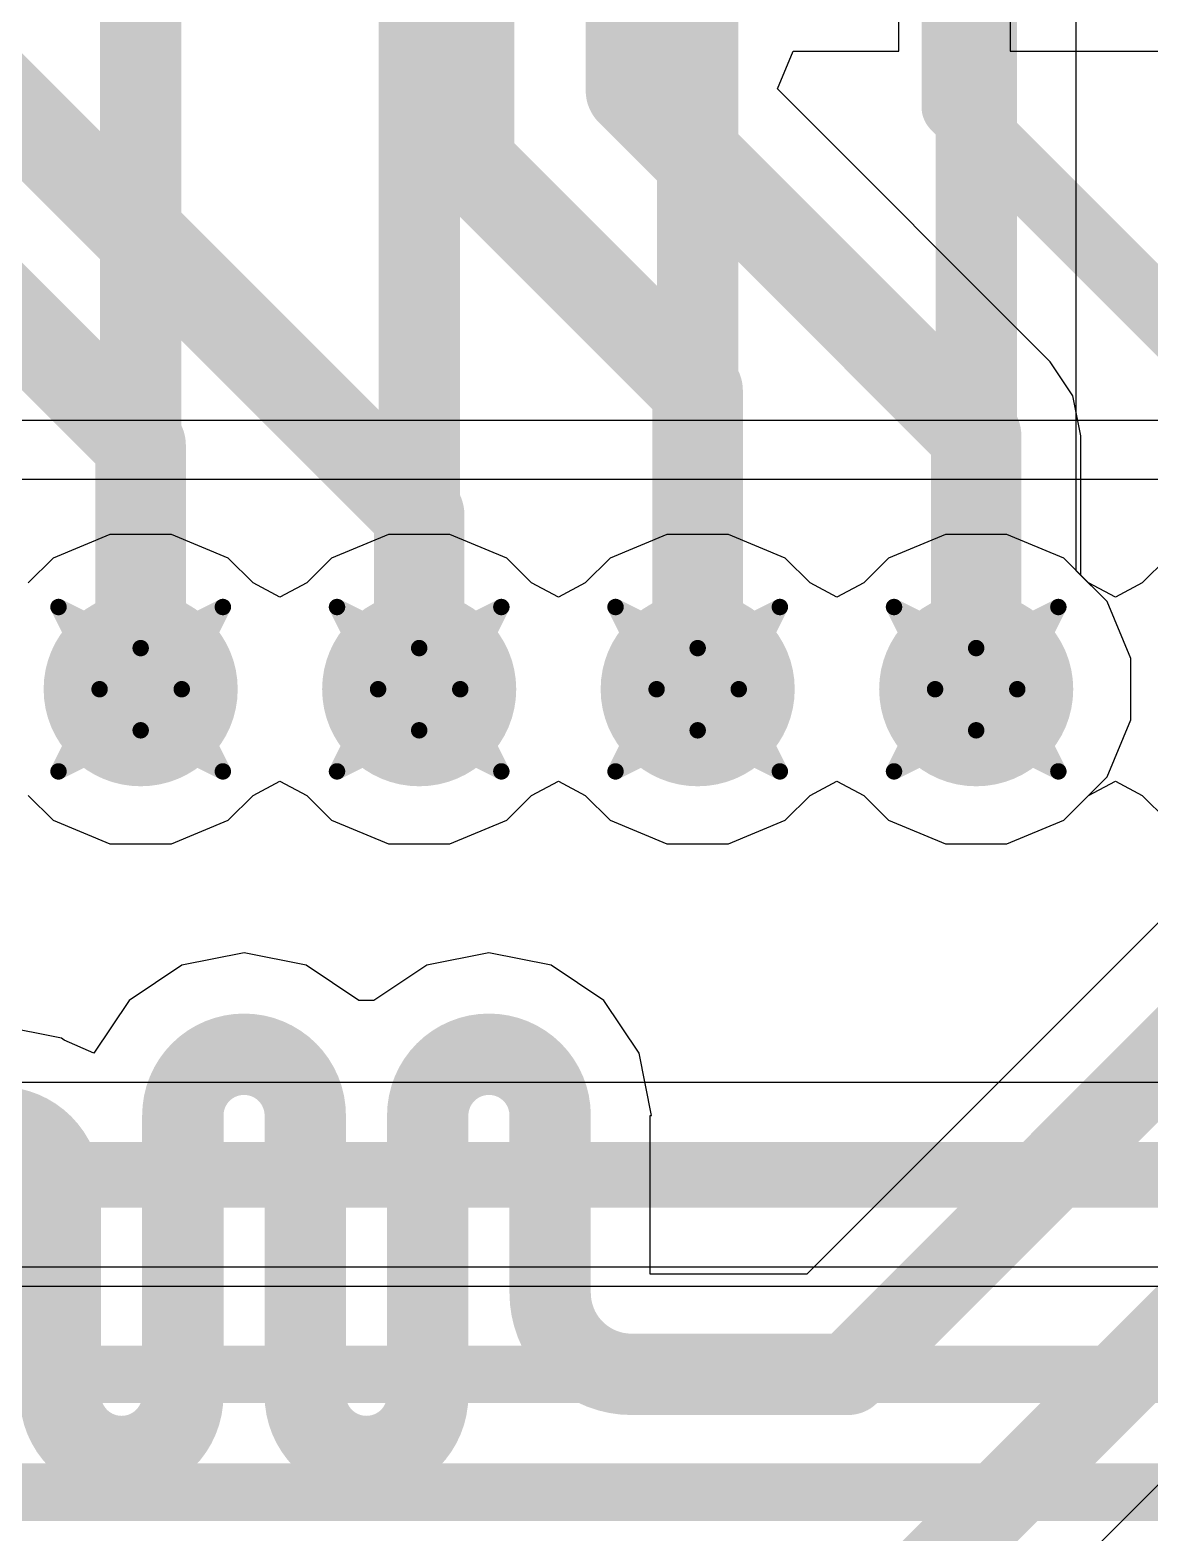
# Model space of a CAD drawing. Header units: inches. Extents: x -3 to 289, y -11 to 89.
# Drawn here: x 99.68 to 103.142, y 23.722 to 28.366 of the extents above; entities that cross this region are included whole.
import ezdxf

# ---------------------------------------------------------------- set-up
doc = ezdxf.new("R2010")
doc.units = ezdxf.units.IN
for name, color, linetype in [('Bottom Layer', 5, 'Continuous'), ('Drill Drawing', 1, 'Continuous'), ('Layer 1', 16, 'Continuous'), ('Layer 2', 76, 'Continuous'), ('Top Layer', 1, 'Continuous'), ('Via Holes', 16, 'Continuous')]:
    doc.layers.add(name, color=color, linetype=linetype)

msp = doc.modelspace()

# ---------------------------------------------------------------- hatches: boundary and pattern name
at = {"layer": 'Bottom Layer'}
h = msp.add_hatch(color=5, dxfattribs=at)
edge = h.paths.add_edge_path()
edge.add_arc((100.02229424, 26.32884244), 0.2999994, 0, 360)
h = msp.add_hatch(color=5, dxfattribs=at)
edge = h.paths.add_edge_path()
edge.add_arc((100.88315866, 26.32884244), 0.2999994, 0, 360)
h = msp.add_hatch(color=5, dxfattribs=at)
edge = h.paths.add_edge_path()
edge.add_arc((101.74402308, 26.32884244), 0.2999994, 0, 360)
h = msp.add_hatch(color=5, dxfattribs=at)
edge = h.paths.add_edge_path()
edge.add_arc((102.6048875, 26.32884244), 0.2999994, 0, 360)
at = {"layer": 'Layer 1'}
h = msp.add_hatch(color=16, dxfattribs=at)
edge = h.paths.add_edge_path()
edge.add_arc((100.02229424, 26.32884244), 0.2999994, 0, 360)
h = msp.add_hatch(color=16, dxfattribs=at)
edge = h.paths.add_edge_path()
edge.add_arc((100.88315866, 26.32884244), 0.2999994, 0, 360)
h = msp.add_hatch(color=16, dxfattribs=at)
edge = h.paths.add_edge_path()
edge.add_arc((101.74402308, 26.32884244), 0.2999994, 0, 360)
h = msp.add_hatch(color=16, dxfattribs=at)
edge = h.paths.add_edge_path()
edge.add_arc((102.6048875, 26.32884244), 0.2999994, 0, 360)
at = {"layer": 'Layer 2'}
h = msp.add_hatch(color=76, dxfattribs=at)
edge = h.paths.add_edge_path()
edge.add_arc((100.02229424, 26.32884244), 0.2999994, 0, 360)
h = msp.add_hatch(color=76, dxfattribs=at)
edge = h.paths.add_edge_path()
edge.add_arc((100.88315866, 26.32884244), 0.2999994, 0, 360)
h = msp.add_hatch(color=76, dxfattribs=at)
edge = h.paths.add_edge_path()
edge.add_arc((101.74402308, 26.32884244), 0.2999994, 0, 360)
h = msp.add_hatch(color=76, dxfattribs=at)
edge = h.paths.add_edge_path()
edge.add_arc((102.6048875, 26.32884244), 0.2999994, 0, 360)
at = {"layer": 'Top Layer'}
h = msp.add_hatch(color=1, dxfattribs=at)
edge = h.paths.add_edge_path()
edge.add_arc((100.02229424, 26.32884244), 0.2999994, 0, 360)
h = msp.add_hatch(color=1, dxfattribs=at)
edge = h.paths.add_edge_path()
edge.add_arc((100.88315866, 26.32884244), 0.2999994, 0, 360)
h = msp.add_hatch(color=1, dxfattribs=at)
edge = h.paths.add_edge_path()
edge.add_arc((101.74402308, 26.32884244), 0.2999994, 0, 360)
h = msp.add_hatch(color=1, dxfattribs=at)
edge = h.paths.add_edge_path()
edge.add_arc((102.6048875, 26.32884244), 0.2999994, 0, 360)
at = {"layer": 'Via Holes'}
h = msp.add_hatch(color=7, dxfattribs=at)
edge = h.paths.add_edge_path()
edge.add_arc((100.02229424, 26.32884244), 0.1499997, 0, 360)
h = msp.add_hatch(color=7, dxfattribs=at)
edge = h.paths.add_edge_path()
edge.add_arc((100.88315866, 26.32884244), 0.1499997, 0, 360)
h = msp.add_hatch(color=7, dxfattribs=at)
edge = h.paths.add_edge_path()
edge.add_arc((101.74402308, 26.32884244), 0.1499997, 0, 360)
h = msp.add_hatch(color=7, dxfattribs=at)
edge = h.paths.add_edge_path()
edge.add_arc((102.6048875, 26.32884244), 0.1499997, 0, 360)

# ---------------------------------------------------------------- linework, layer by layer
at = {"layer": 'Bottom Layer'}
for p, q in [((99.92725506, 26.80664184), (99.751642, 26.73390131999999)), ((100.11733342, 26.80664184), (99.92725506, 26.80664184)), ((100.29294648, 26.73390131999999), (100.11733342, 26.80664184)), ((100.78811948, 26.80664184), (100.61250642, 26.73390131999999)), ((100.97819784, 26.80664184), (100.78811948, 26.80664184)), ((101.1538109, 26.73390131999999), (100.97819784, 26.80664184)), ((101.6489839, 26.80664184), (101.47337084, 26.73390131999999)), ((101.83906226, 26.80664184), (101.6489839, 26.80664184)), ((102.01467532, 26.73390131999999), (101.83906226, 26.80664184)), ((102.50984832, 26.80664184), (102.33423526, 26.73390131999999)), ((102.69992668, 26.80664184), (102.50984832, 26.80664184)), ((102.87553974, 26.73390131999999), (102.69992668, 26.80664184)), ((99.751642, 26.73390131999999), (99.67482985999999, 26.65708918)), ((100.36975862, 26.65708918), (100.29294648, 26.73390131999999)), ((100.61250642, 26.73390131999999), (100.53569428, 26.65708918)), ((101.23062304, 26.65708918), (101.1538109, 26.73390131999999)), ((101.47337084, 26.73390131999999), (101.3965587, 26.65708918)), ((102.09148746, 26.65708918), (102.01467532, 26.73390131999999)), ((102.33423526, 26.73390131999999), (102.25742312, 26.65708918)), ((102.95235188, 26.65708918), (102.87553974, 26.73390131999999)), ((103.19509968, 26.73390131999999), (103.11828754, 26.65708918)), ((100.45272518, 26.61298462), (100.36975862, 26.65708918)), ((100.53569428, 26.65708918), (100.45272518, 26.61298462)), ((101.3135896, 26.61298462), (101.23062304, 26.65708918)), ((101.3965587, 26.65708918), (101.3135896, 26.61298462)), ((102.17445402, 26.61298462), (102.09148746, 26.65708918)), ((102.25742312, 26.65708918), (102.17445402, 26.61298462)), ((103.03531844, 26.61298462), (102.95235188, 26.65708918)), ((103.11828754, 26.65708918), (103.03531844, 26.61298462)), ((100.36975862, 26.0005957), (100.45272772, 26.04470026)), ((100.45272772, 26.04470026), (100.53569428, 26.0005957)), ((101.23062304, 26.0005957), (101.31359214, 26.04470026)), ((101.31359214, 26.04470026), (101.3965587, 26.0005957)), ((102.09148746, 26.0005957), (102.17445656, 26.04470026)), ((102.17445656, 26.04470026), (102.25742312, 26.0005957)), ((102.95235188, 26.0005957), (103.03532098, 26.04470026)), ((103.03532098, 26.04470026), (103.11828754, 26.0005957)), ((99.67482985999999, 26.0005957), (99.751642, 25.92378356)), ((100.29294648, 25.92378356), (100.36975862, 26.0005957)), ((100.53569428, 26.0005957), (100.61250642, 25.92378356)), ((101.1538109, 25.92378356), (101.23062304, 26.0005957)), ((101.3965587, 26.0005957), (101.47337084, 25.92378356)), ((102.01467532, 25.92378356), (102.09148746, 26.0005957)), ((102.25742312, 26.0005957), (102.33423526, 25.92378356)), ((102.87553974, 25.92378356), (102.95235188, 26.0005957)), ((103.11828754, 26.0005957), (103.19509968, 25.92378356)), ((99.751642, 25.92378356), (99.92725506, 25.85104304)), ((100.11733342, 25.85104304), (100.29294648, 25.92378356)), ((100.61250642, 25.92378356), (100.78811948, 25.85104304)), ((100.97819784, 25.85104304), (101.1538109, 25.92378356)), ((101.47337084, 25.92378356), (101.6489839, 25.85104304)), ((101.83906226, 25.85104304), (102.01467532, 25.92378356)), ((102.33423526, 25.92378356), (102.50984832, 25.85104304)), ((102.69992668, 25.85104304), (102.87553974, 25.92378356)), ((99.92725506, 25.85104304), (100.11733342, 25.85104304)), ((100.78811948, 25.85104304), (100.97819784, 25.85104304)), ((101.6489839, 25.85104304), (101.83906226, 25.85104304)), ((102.50984832, 25.85104304), (102.69992668, 25.85104304)), ((105.751376, 25.11324924), (97.10367167999999, 25.11324924)), ((97.92986255999999, 24.54350184), (105.86936408, 24.54350184))]:
    msp.add_line(p, q, dxfattribs=at)
at = {"layer": 'Bottom Layer', "const_width": 0.2032}
msp.add_lwpolyline([(96.98567343999999, 24.82837554), (105.86937678, 24.82837554)], dxfattribs=at)
at = {"layer": 'Drill Drawing', "const_width": 0.0508}
for points in [[(99.76829424, 26.58284244), (100.02229424, 26.45584244)], [(99.76829424, 26.58284244), (99.89529424, 26.32884244)], [(100.02229424, 26.45584244), (100.27629424, 26.58284244)], [(100.14929424, 26.32884244), (100.27629424, 26.58284244)], [(100.62915866, 26.58284244), (100.88315866, 26.45584244)], [(100.62915866, 26.58284244), (100.75615866, 26.32884244)], [(100.88315866, 26.45584244), (101.13715866, 26.58284244)], [(101.01015866, 26.32884244), (101.13715866, 26.58284244)], [(101.49002308, 26.58284244), (101.74402308, 26.45584244)], [(101.49002308, 26.58284244), (101.61702308, 26.32884244)], [(101.74402308, 26.45584244), (101.99802308, 26.58284244)], [(101.87102308, 26.32884244), (101.99802308, 26.58284244)], [(102.3508875, 26.58284244), (102.6048875, 26.45584244)], [(102.3508875, 26.58284244), (102.4778875, 26.32884244)], [(102.6048875, 26.45584244), (102.8588875, 26.58284244)], [(102.7318875, 26.32884244), (102.8588875, 26.58284244)], [(99.76829424, 26.07484244), (99.89529424, 26.32884244)], [(100.14929424, 26.32884244), (100.27629424, 26.07484244)], [(100.62915866, 26.07484244), (100.75615866, 26.32884244)], [(101.01015866, 26.32884244), (101.13715866, 26.07484244)], [(101.49002308, 26.07484244), (101.61702308, 26.32884244)], [(101.87102308, 26.32884244), (101.99802308, 26.07484244)], [(102.3508875, 26.07484244), (102.4778875, 26.32884244)], [(102.7318875, 26.32884244), (102.8588875, 26.07484244)], [(99.76829424, 26.07484244), (100.02229424, 26.20184244)], [(100.02229424, 26.20184244), (100.27629424, 26.07484244)], [(100.62915866, 26.07484244), (100.88315866, 26.20184244)], [(100.88315866, 26.20184244), (101.13715866, 26.07484244)], [(101.49002308, 26.07484244), (101.74402308, 26.20184244)], [(101.74402308, 26.20184244), (101.99802308, 26.07484244)], [(102.3508875, 26.07484244), (102.6048875, 26.20184244)], [(102.6048875, 26.20184244), (102.8588875, 26.07484244)]]:
    msp.add_lwpolyline(points, dxfattribs=at)
at = {"layer": 'Drill Drawing', "const_width": 0.0254}
for points in [[(99.75559424, 26.58284244, 1), (99.78099424, 26.58284244, 1)], [(99.75559424, 26.58284244, 1), (99.78099424, 26.58284244, 1)], [(100.26359424, 26.58284244, 1), (100.28899424, 26.58284244, 1)], [(100.26359424, 26.58284244, 1), (100.28899424, 26.58284244, 1)], [(100.61645866, 26.58284244, 1), (100.64185866, 26.58284244, 1)], [(100.61645866, 26.58284244, 1), (100.64185866, 26.58284244, 1)], [(101.12445866, 26.58284244, 1), (101.14985866, 26.58284244, 1)], [(101.12445866, 26.58284244, 1), (101.14985866, 26.58284244, 1)], [(101.47732308, 26.58284244, 1), (101.50272308, 26.58284244, 1)], [(101.47732308, 26.58284244, 1), (101.50272308, 26.58284244, 1)], [(101.98532308, 26.58284244, 1), (102.01072308, 26.58284244, 1)], [(101.98532308, 26.58284244, 1), (102.01072308, 26.58284244, 1)], [(102.3381875, 26.58284244, 1), (102.3635875, 26.58284244, 1)], [(102.3381875, 26.58284244, 1), (102.3635875, 26.58284244, 1)], [(102.8461875, 26.58284244, 1), (102.8715875, 26.58284244, 1)], [(102.8461875, 26.58284244, 1), (102.8715875, 26.58284244, 1)], [(100.00959424, 26.45584244, 1), (100.03499424, 26.45584244, 1)], [(100.00959424, 26.45584244, 1), (100.03499424, 26.45584244, 1)], [(100.87045866, 26.45584244, 1), (100.89585866, 26.45584244, 1)], [(100.87045866, 26.45584244, 1), (100.89585866, 26.45584244, 1)], [(101.73132308, 26.45584244, 1), (101.75672308, 26.45584244, 1)], [(101.73132308, 26.45584244, 1), (101.75672308, 26.45584244, 1)], [(102.5921875, 26.45584244, 1), (102.6175875, 26.45584244, 1)], [(102.5921875, 26.45584244, 1), (102.6175875, 26.45584244, 1)], [(99.88259423999999, 26.32884244, 1), (99.90799424, 26.32884244, 1)], [(99.88259423999999, 26.32884244, 1), (99.90799424, 26.32884244, 1)], [(100.13659424, 26.32884244, 1), (100.16199424, 26.32884244, 1)], [(100.13659424, 26.32884244, 1), (100.16199424, 26.32884244, 1)], [(100.74345866, 26.32884244, 1), (100.76885866, 26.32884244, 1)], [(100.74345866, 26.32884244, 1), (100.76885866, 26.32884244, 1)], [(100.99745866, 26.32884244, 1), (101.02285866, 26.32884244, 1)], [(100.99745866, 26.32884244, 1), (101.02285866, 26.32884244, 1)], [(101.60432308, 26.32884244, 1), (101.62972308, 26.32884244, 1)], [(101.60432308, 26.32884244, 1), (101.62972308, 26.32884244, 1)], [(101.85832308, 26.32884244, 1), (101.88372308, 26.32884244, 1)], [(101.85832308, 26.32884244, 1), (101.88372308, 26.32884244, 1)], [(102.4651875, 26.32884244, 1), (102.4905875, 26.32884244, 1)], [(102.4651875, 26.32884244, 1), (102.4905875, 26.32884244, 1)], [(102.7191875, 26.32884244, 1), (102.7445875, 26.32884244, 1)], [(102.7191875, 26.32884244, 1), (102.7445875, 26.32884244, 1)], [(100.00959424, 26.20184244, 1), (100.03499424, 26.20184244, 1)], [(100.00959424, 26.20184244, 1), (100.03499424, 26.20184244, 1)], [(100.87045866, 26.20184244, 1), (100.89585866, 26.20184244, 1)], [(100.87045866, 26.20184244, 1), (100.89585866, 26.20184244, 1)], [(101.73132308, 26.20184244, 1), (101.75672308, 26.20184244, 1)], [(101.73132308, 26.20184244, 1), (101.75672308, 26.20184244, 1)], [(102.5921875, 26.20184244, 1), (102.6175875, 26.20184244, 1)], [(102.5921875, 26.20184244, 1), (102.6175875, 26.20184244, 1)], [(99.75559424, 26.07484244, 1), (99.78099424, 26.07484244, 1)], [(99.75559424, 26.07484244, 1), (99.78099424, 26.07484244, 1)], [(100.26359424, 26.07484244, 1), (100.28899424, 26.07484244, 1)], [(100.26359424, 26.07484244, 1), (100.28899424, 26.07484244, 1)], [(100.61645866, 26.07484244, 1), (100.64185866, 26.07484244, 1)], [(100.61645866, 26.07484244, 1), (100.64185866, 26.07484244, 1)], [(101.12445866, 26.07484244, 1), (101.14985866, 26.07484244, 1)], [(101.12445866, 26.07484244, 1), (101.14985866, 26.07484244, 1)], [(101.47732308, 26.07484244, 1), (101.50272308, 26.07484244, 1)], [(101.47732308, 26.07484244, 1), (101.50272308, 26.07484244, 1)], [(101.98532308, 26.07484244, 1), (102.01072308, 26.07484244, 1)], [(101.98532308, 26.07484244, 1), (102.01072308, 26.07484244, 1)], [(102.3381875, 26.07484244, 1), (102.3635875, 26.07484244, 1)], [(102.3381875, 26.07484244, 1), (102.3635875, 26.07484244, 1)], [(102.8461875, 26.07484244, 1), (102.8715875, 26.07484244, 1)], [(102.8461875, 26.07484244, 1), (102.8715875, 26.07484244, 1)]]:
    msp.add_lwpolyline(points, format="xyb", close=True, dxfattribs=at)
at = {"layer": 'Layer 1'}
for p, q in [((102.91436364, 26.69507742), (102.91436364, 28.71825092)), ((103.00994638, 26.59949468), (102.91436364, 26.69507742)), ((103.0826869, 26.42388162), (103.00994638, 26.59949468)), ((103.0826869, 26.23380326), (103.0826869, 26.42388162)), ((103.84881694, 26.2887079), (102.0812157, 24.5211092)), ((103.00994638, 26.0581902), (103.0826869, 26.23380326)), ((102.87553974, 25.92378356), (103.00994638, 26.0581902)), ((100.36975862, 26.0005957), (100.45272772, 26.04470026)), ((100.45272772, 26.04470026), (100.53569428, 26.0005957)), ((101.23062304, 26.0005957), (101.31359214, 26.04470026)), ((101.31359214, 26.04470026), (101.3965587, 26.0005957)), ((102.09148746, 26.0005957), (102.17445656, 26.04470026)), ((102.17445656, 26.04470026), (102.25742312, 26.0005957)), ((99.67482985999999, 26.0005957), (99.751642, 25.92378356)), ((100.29294648, 25.92378356), (100.36975862, 26.0005957)), ((100.53569428, 26.0005957), (100.61250642, 25.92378356)), ((101.1538109, 25.92378356), (101.23062304, 26.0005957)), ((101.3965587, 26.0005957), (101.47337084, 25.92378356)), ((102.01467532, 25.92378356), (102.09148746, 26.0005957)), ((102.25742312, 26.0005957), (102.33423526, 25.92378356)), ((99.751642, 25.92378356), (99.92725506, 25.85104304)), ((100.11733342, 25.85104304), (100.29294648, 25.92378356)), ((100.61250642, 25.92378356), (100.78811948, 25.85104304)), ((100.97819784, 25.85104304), (101.1538109, 25.92378356)), ((101.47337084, 25.92378356), (101.6489839, 25.85104304)), ((101.83906226, 25.85104304), (102.01467532, 25.92378356)), ((102.33423526, 25.92378356), (102.50984832, 25.85104304)), ((102.69992668, 25.85104304), (102.87553974, 25.92378356)), ((99.92725506, 25.85104304), (100.11733342, 25.85104304)), ((100.78811948, 25.85104304), (100.97819784, 25.85104304)), ((101.6489839, 25.85104304), (101.83906226, 25.85104304)), ((102.50984832, 25.85104304), (102.69992668, 25.85104304)), ((100.34181354, 25.5139825), (100.14954824, 25.47573772)), ((100.53407884, 25.47573772), (100.34181354, 25.5139825)), ((101.09873354, 25.5139825), (100.90646824, 25.47573772)), ((101.29099884, 25.47573772), (101.09873354, 25.5139825)), ((100.14954824, 25.47573772), (99.9865539, 25.3668276)), ((100.69707064, 25.3668276), (100.53407884, 25.47573772)), ((100.90646824, 25.47573772), (100.74347644, 25.3668276)), ((101.45399318, 25.3668276), (101.29099884, 25.47573772)), ((99.9865539, 25.3668276), (99.87764378, 25.2038358)), ((100.74347644, 25.3668276), (100.69707064, 25.3668276)), ((101.5629033, 25.20383326), (101.45399318, 25.3668276)), ((99.77715884, 25.25004856), (99.58489354, 25.28829334)), ((99.78619615999999, 25.24400844), (99.77715884, 25.25004856)), ((99.87764378, 25.2038358), (99.78619615999999, 25.24400844)), ((101.60114808, 25.01156796), (101.5629033, 25.20383326)), ((101.59743968, 24.5211092), (101.59743968, 25.01156796)), ((101.59743968, 25.01156796), (101.60114808, 25.01156796)), ((102.0812157, 24.5211092), (101.59743968, 24.5211092)), ((102.56928686, 23.27298114), (103.47479686, 24.17849114))]:
    msp.add_line(p, q, dxfattribs=at)
at = {"layer": 'Layer 1', "const_width": 0.25146}
for points in [[(102.6048875, 26.32884244), (102.6048875, 28.71826362)], [(101.74402308, 26.32884244), (101.74402308, 28.64059296)], [(100.02229424, 26.32884244), (100.02229424, 28.55765688)], [(100.88315866, 26.32884244), (100.88315866, 28.560395)], [(102.20940696, 24.21163306), (104.32661634, 26.32884244)], [(100.15258354, 24.14686306), (100.15258354, 25.01156796)], [(100.53104354, 24.14686306), (100.53104354, 25.01156796)], [(100.90950354, 24.14686306), (100.90950354, 25.01156796)], [(101.28796354, 24.46309306), (101.28796354, 25.01156796)], [(99.77412353999999, 24.14686306), (99.77412353999999, 24.7858788)], [(102.70605316, 23.84741484), (103.36048924, 24.50185092)], [(101.53942354, 24.21163306), (102.04362624, 24.21163306)], [(102.04362624, 24.21163306), (102.20940696, 24.21163306)], [(102.35045316, 23.49181484), (102.70605316, 23.84741484)]]:
    msp.add_lwpolyline(points, dxfattribs=at)
at = {"layer": 'Layer 1', "const_width": 0.12573}
for points in [[(99.95942923999999, 26.32884244, 1), (100.08515924, 26.32884244, 1)], [(100.82029366, 26.32884244, 1), (100.94602366, 26.32884244, 1)], [(101.68115808, 26.32884244, 1), (101.80688808, 26.32884244, 1)], [(102.5420225, 26.32884244, 1), (102.6677525, 26.32884244, 1)], [(100.08971854, 25.01156796, 1), (100.21544854, 25.01156796, 1)], [(100.08971854, 25.01156796, 1), (100.21544854, 25.01156796, 1)], [(100.46817854, 25.01156796, 1), (100.59390854, 25.01156796, 1)], [(100.46817854, 25.01156796, 1), (100.59390854, 25.01156796, 1)], [(100.84663854, 25.01156796, 1), (100.97236854, 25.01156796, 1)], [(100.84663854, 25.01156796, 1), (100.97236854, 25.01156796, 1)], [(101.22509854, 25.01156796, 1), (101.35082854, 25.01156796, 1)], [(101.22509854, 25.01156796, 1), (101.35082854, 25.01156796, 1)], [(99.71125853999999, 24.7858788, 1), (99.83698854, 24.7858788, 1)], [(99.71125853999999, 24.7858788, 1), (99.83698854, 24.7858788, 1)], [(101.22509854, 24.46309306, 1), (101.35082854, 24.46309306, 1)], [(101.22509854, 24.46309306, 1), (101.35082854, 24.46309306, 1)], [(101.47655854, 24.21163306, 1), (101.60228854, 24.21163306, 1)], [(101.47655854, 24.21163306, 1), (101.60228854, 24.21163306, 1)], [(101.98076124, 24.21163306, 1), (102.10649124, 24.21163306, 1)], [(101.98076124, 24.21163306, 1), (102.10649124, 24.21163306, 1)], [(102.14654196, 24.21163306, 1), (102.27227196, 24.21163306, 1)], [(102.14654196, 24.21163306, 1), (102.27227196, 24.21163306, 1)], [(99.71125853999999, 24.14686306, 1), (99.83698854, 24.14686306, 1)], [(99.71125853999999, 24.14686306, 1), (99.83698854, 24.14686306, 1)], [(100.08971854, 24.14686306, 1), (100.21544854, 24.14686306, 1)], [(100.08971854, 24.14686306, 1), (100.21544854, 24.14686306, 1)], [(100.46817854, 24.14686306, 1), (100.59390854, 24.14686306, 1)], [(100.46817854, 24.14686306, 1), (100.59390854, 24.14686306, 1)], [(100.84663854, 24.14686306, 1), (100.97236854, 24.14686306, 1)], [(100.84663854, 24.14686306, 1), (100.97236854, 24.14686306, 1)], [(102.64318816, 23.84741484, 1), (102.76891816, 23.84741484, 1)], [(102.64318816, 23.84741484, 1), (102.76891816, 23.84741484, 1)]]:
    msp.add_lwpolyline(points, format="xyb", close=True, dxfattribs=at)
at = {"layer": 'Layer 1', "const_width": 0.25146}
for points in [[(100.15258354, 25.01156796, -0.9999999999999999), (100.53104354, 25.01156796)], [(100.90950354, 25.01156796, -0.9999999999999999), (101.28796354, 25.01156796)], [(99.39566353999999, 24.7858788, -0.9999999999999999), (99.77412353999999, 24.7858788)], [(101.53942354, 24.21163306, -0.4142135623730951), (101.28796354, 24.46309306)], [(100.15258354, 24.14686306, -0.9999999999999999), (99.77412353999999, 24.14686306)], [(100.90950354, 24.14686306, -0.9999999999999999), (100.53104354, 24.14686306)]]:
    msp.add_lwpolyline(points, format="xyb", dxfattribs=at)
at = {"layer": 'Layer 2'}
for p, q in [((114.6048, 27.159585), (94.68749921999999, 27.159585)), ((94.68749921999999, 26.97830266), (109.3921358, 26.97830266)), ((99.92725506, 26.80664184), (99.751642, 26.73390131999999)), ((100.11733342, 26.80664184), (99.92725506, 26.80664184)), ((100.29294648, 26.73390131999999), (100.11733342, 26.80664184)), ((100.78811948, 26.80664184), (100.61250642, 26.73390131999999)), ((100.97819784, 26.80664184), (100.78811948, 26.80664184)), ((101.1538109, 26.73390131999999), (100.97819784, 26.80664184)), ((101.6489839, 26.80664184), (101.47337084, 26.73390131999999)), ((101.83906226, 26.80664184), (101.6489839, 26.80664184)), ((102.01467532, 26.73390131999999), (101.83906226, 26.80664184)), ((102.50984832, 26.80664184), (102.33423526, 26.73390131999999)), ((102.69992668, 26.80664184), (102.50984832, 26.80664184)), ((102.87553974, 26.73390131999999), (102.69992668, 26.80664184)), ((99.751642, 26.73390131999999), (99.67482985999999, 26.65708918)), ((100.36975862, 26.65708918), (100.29294648, 26.73390131999999)), ((100.61250642, 26.73390131999999), (100.53569428, 26.65708918)), ((101.23062304, 26.65708918), (101.1538109, 26.73390131999999)), ((101.47337084, 26.73390131999999), (101.3965587, 26.65708918)), ((102.09148746, 26.65708918), (102.01467532, 26.73390131999999)), ((102.33423526, 26.73390131999999), (102.25742312, 26.65708918)), ((103.00994638, 26.59949468), (102.87553974, 26.73390131999999)), ((100.45272518, 26.61298462), (100.36975862, 26.65708918)), ((100.53569428, 26.65708918), (100.45272518, 26.61298462)), ((101.3135896, 26.61298462), (101.23062304, 26.65708918)), ((101.3965587, 26.65708918), (101.3135896, 26.61298462)), ((102.17445402, 26.61298462), (102.09148746, 26.65708918)), ((102.25742312, 26.65708918), (102.17445402, 26.61298462)), ((103.0826869, 26.42388162), (103.00994638, 26.59949468)), ((103.0826869, 26.23380326), (103.0826869, 26.42388162)), ((103.00994638, 26.0581902), (103.0826869, 26.23380326)), ((102.87553974, 25.92378356), (103.00994638, 26.0581902)), ((100.36975862, 26.0005957), (100.45272772, 26.04470026)), ((100.45272772, 26.04470026), (100.53569428, 26.0005957)), ((101.23062304, 26.0005957), (101.31359214, 26.04470026)), ((101.31359214, 26.04470026), (101.3965587, 26.0005957)), ((102.09148746, 26.0005957), (102.17445656, 26.04470026)), ((102.17445656, 26.04470026), (102.25742312, 26.0005957)), ((99.67482985999999, 26.0005957), (99.751642, 25.92378356)), ((100.29294648, 25.92378356), (100.36975862, 26.0005957)), ((100.53569428, 26.0005957), (100.61250642, 25.92378356)), ((101.1538109, 25.92378356), (101.23062304, 26.0005957)), ((101.3965587, 26.0005957), (101.47337084, 25.92378356)), ((102.01467532, 25.92378356), (102.09148746, 26.0005957)), ((102.25742312, 26.0005957), (102.33423526, 25.92378356)), ((99.751642, 25.92378356), (99.92725506, 25.85104304)), ((100.11733342, 25.85104304), (100.29294648, 25.92378356)), ((100.61250642, 25.92378356), (100.78811948, 25.85104304)), ((100.97819784, 25.85104304), (101.1538109, 25.92378356)), ((101.47337084, 25.92378356), (101.6489839, 25.85104304)), ((101.83906226, 25.85104304), (102.01467532, 25.92378356)), ((102.33423526, 25.92378356), (102.50984832, 25.85104304)), ((102.69992668, 25.85104304), (102.87553974, 25.92378356)), ((99.92725506, 25.85104304), (100.11733342, 25.85104304)), ((100.78811948, 25.85104304), (100.97819784, 25.85104304)), ((101.6489839, 25.85104304), (101.83906226, 25.85104304)), ((102.50984832, 25.85104304), (102.69992668, 25.85104304)), ((103.4708751, 24.48355784), (95.54693616, 24.48355784))]:
    msp.add_line(p, q, dxfattribs=at)
at = {"layer": 'Layer 2', "const_width": 0.1778}
for points in [[(95.0317759, 24.21163306), (103.4708751, 24.21163306)], [(94.76406752, 23.84741484), (103.3200118, 23.84741484)]]:
    msp.add_lwpolyline(points, dxfattribs=at)
at = {"layer": 'Top Layer'}
for p, q in [((102.36529946, 28.30104322), (102.36529946, 29.85664082)), ((102.7097006, 29.85664082), (102.7097006, 28.30104322)), ((101.99044118, 28.18371046), (102.03904408, 28.30104322)), ((102.03904408, 28.30104322), (102.36529946, 28.30104322)), ((102.7097006, 28.30104322), (103.21377884, 28.30104322)), ((102.8337923, 27.34035934), (101.99044118, 28.18371046)), ((102.90396742, 27.23533796), (102.8337923, 27.34035934)), ((102.92860796, 27.11145454), (102.90396742, 27.23533796)), ((102.92860796, 26.6808331), (102.92860796, 27.11145454)), ((103.00994638, 26.59949468), (102.92860796, 26.6808331)), ((103.0826869, 26.42388162), (103.00994638, 26.59949468)), ((103.0826869, 26.23380326), (103.0826869, 26.42388162)), ((103.00994638, 26.0581902), (103.0826869, 26.23380326)), ((102.87553974, 25.92378356), (103.00994638, 26.0581902)), ((100.36975862, 26.0005957), (100.45272772, 26.04470026)), ((100.45272772, 26.04470026), (100.53569428, 26.0005957)), ((101.23062304, 26.0005957), (101.31359214, 26.04470026)), ((101.31359214, 26.04470026), (101.3965587, 26.0005957)), ((102.09148746, 26.0005957), (102.17445656, 26.04470026)), ((102.17445656, 26.04470026), (102.25742312, 26.0005957)), ((99.67482985999999, 26.0005957), (99.751642, 25.92378356)), ((100.29294648, 25.92378356), (100.36975862, 26.0005957)), ((100.53569428, 26.0005957), (100.61250642, 25.92378356)), ((101.1538109, 25.92378356), (101.23062304, 26.0005957)), ((101.3965587, 26.0005957), (101.47337084, 25.92378356)), ((102.01467532, 25.92378356), (102.09148746, 26.0005957)), ((102.25742312, 26.0005957), (102.33423526, 25.92378356)), ((99.751642, 25.92378356), (99.92725506, 25.85104304)), ((100.11733342, 25.85104304), (100.29294648, 25.92378356)), ((100.61250642, 25.92378356), (100.78811948, 25.85104304)), ((100.97819784, 25.85104304), (101.1538109, 25.92378356)), ((101.47337084, 25.92378356), (101.6489839, 25.85104304)), ((101.83906226, 25.85104304), (102.01467532, 25.92378356)), ((102.33423526, 25.92378356), (102.50984832, 25.85104304)), ((102.69992668, 25.85104304), (102.87553974, 25.92378356)), ((99.92725506, 25.85104304), (100.11733342, 25.85104304)), ((100.78811948, 25.85104304), (100.97819784, 25.85104304)), ((101.6489839, 25.85104304), (101.83906226, 25.85104304)), ((102.50984832, 25.85104304), (102.69992668, 25.85104304))]:
    msp.add_line(p, q, dxfattribs=at)
for points, const_width in [([(101.03749922, 27.95814068), (101.03749922, 29.07884202)], 0.2794), ([(101.53749822, 28.17884382), (101.53749822, 29.07884202)], 0.2794), ([(102.53749876, 28.12884392), (102.53749876, 29.07884202)], 0.2032), ([(99.53749968, 28.21464258), (100.88315866, 26.8689836)], 0.2794), ([(101.53749822, 28.17884382), (102.6048875, 27.11145454)], 0.2794), ([(99.03749813999998, 28.0680668), (100.02229424, 27.0832707)], 0.2794), ([(102.53749876, 28.12884392), (103.46575192, 27.20059076)], 0.2032), ([(101.03749922, 27.95814068), (101.74402308, 27.25161682)], 0.2794), ([(101.74402308, 26.32884244), (101.74402308, 27.25161682)], 0.2794), ([(100.02229424, 26.32884244), (100.02229424, 27.0832707)], 0.2794), ([(102.6048875, 26.32884244), (102.6048875, 27.11145454)], 0.2794), ([(100.88315866, 26.32884244), (100.88315866, 26.8689836)], 0.2794)]:
    msp.add_lwpolyline(points, dxfattribs=dict(at, const_width=const_width))
for points, const_width in [([(101.46764822, 28.17884382, 1), (101.60734822, 28.17884382, 1)], 0.1397), ([(101.46764822, 28.17884382, 1), (101.60734822, 28.17884382, 1)], 0.1397), ([(102.48669876, 28.12884392, 1), (102.58829876, 28.12884392, 1)], 0.1016), ([(102.48669876, 28.12884392, 1), (102.58829876, 28.12884392, 1)], 0.1016), ([(100.96764922, 27.95814068, 1), (101.10734922, 27.95814068, 1)], 0.1397), ([(100.96764922, 27.95814068, 1), (101.10734922, 27.95814068, 1)], 0.1397), ([(101.67417308, 27.25161682, 1), (101.81387308, 27.25161682, 1)], 0.1397), ([(101.67417308, 27.25161682, 1), (101.81387308, 27.25161682, 1)], 0.1397), ([(99.95244424, 27.0832707, 1), (100.09214424, 27.0832707, 1)], 0.1397), ([(99.95244424, 27.0832707, 1), (100.09214424, 27.0832707, 1)], 0.1397), ([(102.5350375, 27.11145454, 1), (102.6747375, 27.11145454, 1)], 0.1397), ([(102.5350375, 27.11145454, 1), (102.6747375, 27.11145454, 1)], 0.1397), ([(100.81330866, 26.8689836, 1), (100.95300866, 26.8689836, 1)], 0.1397), ([(100.81330866, 26.8689836, 1), (100.95300866, 26.8689836, 1)], 0.1397), ([(99.95244424, 26.32884244, 1), (100.09214424, 26.32884244, 1)], 0.1397), ([(100.81330866, 26.32884244, 1), (100.95300866, 26.32884244, 1)], 0.1397), ([(101.67417308, 26.32884244, 1), (101.81387308, 26.32884244, 1)], 0.1397), ([(102.5350375, 26.32884244, 1), (102.6747375, 26.32884244, 1)], 0.1397)]:
    msp.add_lwpolyline(points, format="xyb", close=True, dxfattribs=dict(at, const_width=const_width))

doc.saveas('drawing.dxf')
